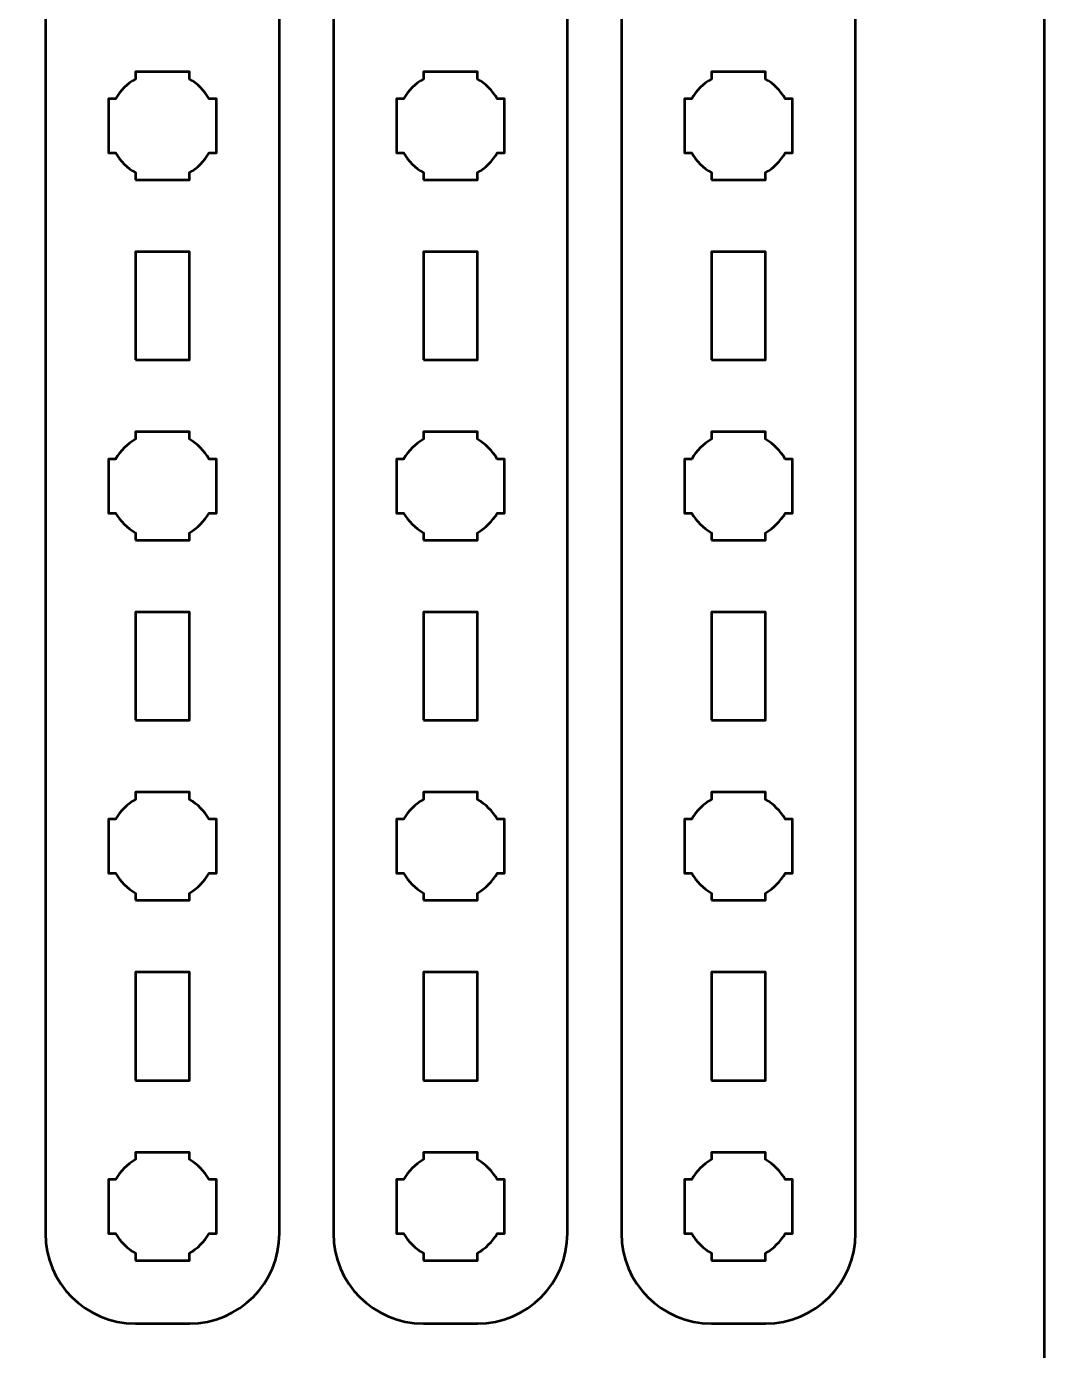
# Model space of a CAD drawing. Header units: centimetres. Extents: x -21 to 0, y -29.7 to 0.
# Drawn here: x -5.66 to 0, y -14.85 to -7.5 of the extents above; entities that cross this region are included whole.
import ezdxf

# ---------------------------------------------------------------- set-up
doc = ezdxf.new("R2010")
doc.units = ezdxf.units.CM
doc.header["$MEASUREMENT"] = 0
doc.layers.add('Layer 1', color=7, linetype='Continuous')

msp = doc.modelspace()

# ---------------------------------------------------------------- linework, layer by layer
at = {"layer": 'Layer 1', "color": 1, "lineweight": 53}
msp.add_open_spline([(-21.00003, -29.19995), (-21.00003, -29.19995), (-21.00003, -5.89992), (-21.00003, -5.89992), (-21.00003, -5.89992), (-21.00003, -5.81709), (-20.93286, -5.74992), (-20.85003, -5.74992), (-20.85003, -5.74992), (-20.7672, -5.74992), (-20.70003, -5.68275), (-20.70003, -5.59992), (-20.70003, -5.59992), (-20.70003, -5.51709), (-20.7672, -5.44992), (-20.85003, -5.44992), (-20.85003, -5.44992), (-20.93286, -5.44992), (-21.00003, -5.38275), (-21.00003, -5.29992), (-21.00003, -5.29992), (-21.00003, -5.21709), (-20.93286, -5.14992), (-20.85003, -5.14992), (-20.85003, -5.14992), (-20.7672, -5.14992), (-20.70003, -5.08275), (-20.70003, -4.99992), (-20.70003, -4.99992), (-20.70003, -4.91709), (-20.7672, -4.84992), (-20.85003, -4.84992), (-20.85003, -4.84992), (-20.93286, -4.84992), (-21.00003, -4.78275), (-21.00003, -4.69992), (-21.00003, -4.69992), (-21.00003, -4.61709), (-20.93286, -4.54992), (-20.85003, -4.54992), (-20.85003, -4.54992), (-20.7672, -4.54992), (-20.70003, -4.48275), (-20.70003, -4.39992), (-20.70003, -4.39992), (-20.70003, -4.31709), (-20.7672, -4.24992), (-20.85003, -4.24992), (-20.85003, -4.24992), (-20.93286, -4.24992), (-21.00003, -4.18275), (-21.00003, -4.09992), (-21.00003, -4.09992), (-21.00003, -4.01709), (-20.93286, -3.94992), (-20.85003, -3.94992), (-20.85003, -3.94992), (-20.7672, -3.94992), (-20.70003, -3.88275), (-20.70003, -3.79992), (-20.70003, -3.79992), (-20.70003, -3.71709), (-20.7672, -3.64992), (-20.85003, -3.64992), (-20.85003, -3.64992), (-20.93286, -3.64992), (-21.00003, -3.58275), (-21.00003, -3.49992), (-21.00003, -3.49992), (-21.00003, -3.41709), (-20.93286, -3.34992), (-20.85003, -3.34992), (-20.85003, -3.34992), (-20.7672, -3.34992), (-20.70003, -3.28275), (-20.70003, -3.19992), (-20.70003, -3.19992), (-20.70003, -3.11709), (-20.7672, -3.04992), (-20.85003, -3.04992), (-20.85003, -3.04992), (-20.93286, -3.04992), (-21.00003, -2.98275), (-21.00003, -2.89992), (-21.00003, -2.89992), (-21.00003, -2.81709), (-20.93286, -2.74992), (-20.85003, -2.74992), (-20.85003, -2.74992), (-20.7672, -2.74992), (-20.70003, -2.68275), (-20.70003, -2.59992), (-20.70003, -2.59992), (-20.70003, -2.51709), (-20.7672, -2.44992), (-20.85003, -2.44992), (-20.85003, -2.44992), (-20.93286, -2.44992), (-21.00003, -2.38275), (-21.00003, -2.29992), (-21.00003, -2.29992), (-21.00003, -2.21709), (-20.93286, -2.14992), (-20.85003, -2.14992), (-20.85003, -2.14992), (-20.7672, -2.14992), (-20.70003, -2.08275), (-20.70003, -1.99992), (-20.70003, -1.99992), (-20.70003, -1.91709), (-20.7672, -1.84992), (-20.85003, -1.84992), (-20.85003, -1.84992), (-20.93286, -1.84992), (-21.00003, -1.78275), (-21.00003, -1.69992), (-21.00003, -1.69992), (-21.00003, -1.61709), (-20.93286, -1.54992), (-20.85003, -1.54992), (-20.85003, -1.54992), (-20.7672, -1.54992), (-20.70003, -1.48275), (-20.70003, -1.39992), (-20.70003, -1.39992), (-20.70003, -1.31709), (-20.7672, -1.24992), (-20.85003, -1.24992), (-20.85003, -1.24992), (-20.93286, -1.24992), (-21.00003, -1.18275), (-21.00003, -1.09992), (-21.00003, -1.09992), (-21.00003, -1.09992), (-21.00003, -0.49992), (-21.00003, -0.49992), (-21.00003, -0.49992), (-21.00003, -0.22295), (-20.77694, 0.00004), (-20.49994, 0.00004), (-20.49994, 0.00004), (-20.49994, 0.00004), (-0.50008, 0.00004), (-0.50008, 0.00004), (-0.50008, 0.00004), (-0.22294, 0.00004), (0.00002, -0.22295), (0.00002, -0.49992), (0.00002, -0.49992), (0.00002, -0.49992), (0.00002, -29.19995), (0.00002, -29.19995), (0.00002, -29.19995), (0.00002, -29.47695), (-0.22294, -29.70004), (-0.50008, -29.70004), (-0.50008, -29.70004), (-0.50008, -29.70004), (-20.49994, -29.70004), (-20.49994, -29.70004), (-20.49994, -29.70004), (-20.77694, -29.70004), (-21.00003, -29.47695), (-21.00003, -29.19995)], degree=3, knots=[0, 0, 0, 0, 0.0243902, 0.0243902, 0.0243902, 0.0243902, 0.0487805, 0.0487805, 0.0487805, 0.0487805, 0.0731707, 0.0731707, 0.0731707, 0.0731707, 0.097561, 0.097561, 0.097561, 0.097561, 0.1219512, 0.1219512, 0.1219512, 0.1219512, 0.1463415, 0.1463415, 0.1463415, 0.1463415, 0.1707317, 0.1707317, 0.1707317, 0.1707317, 0.195122, 0.195122, 0.195122, 0.195122, 0.2195122, 0.2195122, 0.2195122, 0.2195122, 0.2439024, 0.2439024, 0.2439024, 0.2439024, 0.2682927, 0.2682927, 0.2682927, 0.2682927, 0.2926829, 0.2926829, 0.2926829, 0.2926829, 0.3170732, 0.3170732, 0.3170732, 0.3170732, 0.3414634, 0.3414634, 0.3414634, 0.3414634, 0.3658537, 0.3658537, 0.3658537, 0.3658537, 0.3902439, 0.3902439, 0.3902439, 0.3902439, 0.4146341, 0.4146341, 0.4146341, 0.4146341, 0.4390244, 0.4390244, 0.4390244, 0.4390244, 0.4634146, 0.4634146, 0.4634146, 0.4634146, 0.4878049, 0.4878049, 0.4878049, 0.4878049, 0.5121951, 0.5121951, 0.5121951, 0.5121951, 0.5365854, 0.5365854, 0.5365854, 0.5365854, 0.5609756, 0.5609756, 0.5609756, 0.5609756, 0.5853659, 0.5853659, 0.5853659, 0.5853659, 0.6097561, 0.6097561, 0.6097561, 0.6097561, 0.6341463, 0.6341463, 0.6341463, 0.6341463, 0.6585366, 0.6585366, 0.6585366, 0.6585366, 0.6829268, 0.6829268, 0.6829268, 0.6829268, 0.7073171, 0.7073171, 0.7073171, 0.7073171, 0.7317073, 0.7317073, 0.7317073, 0.7317073, 0.7560976, 0.7560976, 0.7560976, 0.7560976, 0.7804878, 0.7804878, 0.7804878, 0.7804878, 0.804878, 0.804878, 0.804878, 0.804878, 0.8292683, 0.8292683, 0.8292683, 0.8292683, 0.8536585, 0.8536585, 0.8536585, 0.8536585, 0.8780488, 0.8780488, 0.8780488, 0.8780488, 0.902439, 0.902439, 0.902439, 0.902439, 0.9268293, 0.9268293, 0.9268293, 0.9268293, 0.9512195, 0.9512195, 0.9512195, 0.9512195, 0.9756098, 0.9756098, 0.9756098, 0.9756098, 1, 1, 1, 1], dxfattribs=at)
at = {"layer": 'Layer 1', "color": 114, "lineweight": 53}
for points in [[(-4.75, -14.7), (-4.75, -14.7), (-5.05, -14.7), (-5.05, -14.7), (-5.05, -14.7), (-5.32609, -14.7), (-5.55, -14.47609), (-5.55, -14.2), (-5.55, -14.2), (-5.55, -14.2), (-5.55, -1.9), (-5.55, -1.9), (-5.55, -1.9), (-5.55, -1.62391), (-5.32609, -1.4), (-5.05, -1.4), (-5.05, -1.4), (-5.05, -1.4), (-4.75, -1.4), (-4.75, -1.4), (-4.75, -1.4), (-4.47391, -1.4), (-4.25, -1.62391), (-4.25, -1.9), (-4.25, -1.9), (-4.25, -1.9), (-4.25, -14.2), (-4.25, -14.2), (-4.25, -14.2), (-4.25, -14.47609), (-4.47391, -14.7), (-4.75, -14.7)], [(-3.15, -14.7), (-3.15, -14.7), (-3.45, -14.7), (-3.45, -14.7), (-3.45, -14.7), (-3.72609, -14.7), (-3.95, -14.47609), (-3.95, -14.2), (-3.95, -14.2), (-3.95, -14.2), (-3.95, -1.9), (-3.95, -1.9), (-3.95, -1.9), (-3.95, -1.62391), (-3.72609, -1.4), (-3.45, -1.4), (-3.45, -1.4), (-3.45, -1.4), (-3.15, -1.4), (-3.15, -1.4), (-3.15, -1.4), (-2.87391, -1.4), (-2.65, -1.62391), (-2.65, -1.9), (-2.65, -1.9), (-2.65, -1.9), (-2.65, -14.2), (-2.65, -14.2), (-2.65, -14.2), (-2.65, -14.47609), (-2.87391, -14.7), (-3.15, -14.7)], [(-1.55, -14.7), (-1.55, -14.7), (-1.85, -14.7), (-1.85, -14.7), (-1.85, -14.7), (-2.12609, -14.7), (-2.35, -14.47609), (-2.35, -14.2), (-2.35, -14.2), (-2.35, -14.2), (-2.35, -1.9), (-2.35, -1.9), (-2.35, -1.9), (-2.35, -1.62391), (-2.12609, -1.4), (-1.85, -1.4), (-1.85, -1.4), (-1.85, -1.4), (-1.55, -1.4), (-1.55, -1.4), (-1.55, -1.4), (-1.27391, -1.4), (-1.05, -1.62391), (-1.05, -1.9), (-1.05, -1.9), (-1.05, -1.9), (-1.05, -14.2), (-1.05, -14.2), (-1.05, -14.2), (-1.05, -14.47609), (-1.27391, -14.7), (-1.55, -14.7)]]:
    msp.add_open_spline(points, degree=3, knots=[0, 0, 0, 0, 0.125, 0.125, 0.125, 0.125, 0.25, 0.25, 0.25, 0.25, 0.375, 0.375, 0.375, 0.375, 0.5, 0.5, 0.5, 0.5, 0.625, 0.625, 0.625, 0.625, 0.75, 0.75, 0.75, 0.75, 0.875, 0.875, 0.875, 0.875, 1, 1, 1, 1], dxfattribs=at)
at = {"layer": 'Layer 1', "lineweight": 53}
for points, knots in [([(-5.05, -8.35), (-5.05, -8.35), (-5.05, -8.30985), (-5.05, -8.30985), (-5.05, -8.30985), (-5.09553, -8.2835), (-5.1335, -8.24553), (-5.15985, -8.2), (-5.15985, -8.2), (-5.15985, -8.2), (-5.2, -8.2), (-5.2, -8.2), (-5.2, -8.2), (-5.2, -8.2), (-5.2, -8.05), (-5.2, -8.05), (-5.2, -8.05), (-5.2, -8.05), (-5.2, -7.9), (-5.2, -7.9), (-5.2, -7.9), (-5.2, -7.9), (-5.15985, -7.9), (-5.15985, -7.9), (-5.15985, -7.9), (-5.1335, -7.85447), (-5.09553, -7.8165), (-5.05, -7.79015), (-5.05, -7.79015), (-5.05, -7.79015), (-5.05, -7.75), (-5.05, -7.75), (-5.05, -7.75), (-5.05, -7.75), (-4.9, -7.75), (-4.9, -7.75), (-4.9, -7.75), (-4.9, -7.75), (-4.75, -7.75), (-4.75, -7.75), (-4.75, -7.75), (-4.75, -7.75), (-4.75, -7.79015), (-4.75, -7.79015), (-4.75, -7.79015), (-4.70447, -7.8165), (-4.6665, -7.85447), (-4.64015, -7.9), (-4.64015, -7.9), (-4.64015, -7.9), (-4.6, -7.9), (-4.6, -7.9), (-4.6, -7.9), (-4.6, -7.9), (-4.6, -8.05), (-4.6, -8.05), (-4.6, -8.05), (-4.6, -8.05), (-4.6, -8.2), (-4.6, -8.2), (-4.6, -8.2), (-4.6, -8.2), (-4.64015, -8.2), (-4.64015, -8.2), (-4.64015, -8.2), (-4.6665, -8.24553), (-4.70447, -8.2835), (-4.75, -8.30985), (-4.75, -8.30985), (-4.75, -8.30985), (-4.75, -8.35), (-4.75, -8.35), (-4.75, -8.35), (-4.75, -8.35), (-4.9, -8.35), (-4.9, -8.35), (-4.9, -8.35), (-4.9, -8.35), (-5.05, -8.35), (-5.05, -8.35)], [0, 0, 0, 0, 0.05, 0.05, 0.05, 0.05, 0.1, 0.1, 0.1, 0.1, 0.15, 0.15, 0.15, 0.15, 0.2, 0.2, 0.2, 0.2, 0.25, 0.25, 0.25, 0.25, 0.3, 0.3, 0.3, 0.3, 0.35, 0.35, 0.35, 0.35, 0.4, 0.4, 0.4, 0.4, 0.45, 0.45, 0.45, 0.45, 0.5, 0.5, 0.5, 0.5, 0.55, 0.55, 0.55, 0.55, 0.6, 0.6, 0.6, 0.6, 0.65, 0.65, 0.65, 0.65, 0.7, 0.7, 0.7, 0.7, 0.75, 0.75, 0.75, 0.75, 0.8, 0.8, 0.8, 0.8, 0.85, 0.85, 0.85, 0.85, 0.9, 0.9, 0.9, 0.9, 0.95, 0.95, 0.95, 0.95, 1, 1, 1, 1]), ([(-3.45, -8.35), (-3.45, -8.35), (-3.45, -8.30985), (-3.45, -8.30985), (-3.45, -8.30985), (-3.49553, -8.2835), (-3.5335, -8.24553), (-3.55985, -8.2), (-3.55985, -8.2), (-3.55985, -8.2), (-3.6, -8.2), (-3.6, -8.2), (-3.6, -8.2), (-3.6, -8.2), (-3.6, -8.05), (-3.6, -8.05), (-3.6, -8.05), (-3.6, -8.05), (-3.6, -7.9), (-3.6, -7.9), (-3.6, -7.9), (-3.6, -7.9), (-3.55985, -7.9), (-3.55985, -7.9), (-3.55985, -7.9), (-3.5335, -7.85447), (-3.49553, -7.8165), (-3.45, -7.79015), (-3.45, -7.79015), (-3.45, -7.79015), (-3.45, -7.75), (-3.45, -7.75), (-3.45, -7.75), (-3.45, -7.75), (-3.3, -7.75), (-3.3, -7.75), (-3.3, -7.75), (-3.3, -7.75), (-3.15, -7.75), (-3.15, -7.75), (-3.15, -7.75), (-3.15, -7.75), (-3.15, -7.79015), (-3.15, -7.79015), (-3.15, -7.79015), (-3.10447, -7.8165), (-3.0665, -7.85447), (-3.04015, -7.9), (-3.04015, -7.9), (-3.04015, -7.9), (-3, -7.9), (-3, -7.9), (-3, -7.9), (-3, -7.9), (-3, -8.05), (-3, -8.05), (-3, -8.05), (-3, -8.05), (-3, -8.2), (-3, -8.2), (-3, -8.2), (-3, -8.2), (-3.04015, -8.2), (-3.04015, -8.2), (-3.04015, -8.2), (-3.0665, -8.24553), (-3.10447, -8.2835), (-3.15, -8.30985), (-3.15, -8.30985), (-3.15, -8.30985), (-3.15, -8.35), (-3.15, -8.35), (-3.15, -8.35), (-3.15, -8.35), (-3.3, -8.35), (-3.3, -8.35), (-3.3, -8.35), (-3.3, -8.35), (-3.45, -8.35), (-3.45, -8.35)], [0, 0, 0, 0, 0.05, 0.05, 0.05, 0.05, 0.1, 0.1, 0.1, 0.1, 0.15, 0.15, 0.15, 0.15, 0.2, 0.2, 0.2, 0.2, 0.25, 0.25, 0.25, 0.25, 0.3, 0.3, 0.3, 0.3, 0.35, 0.35, 0.35, 0.35, 0.4, 0.4, 0.4, 0.4, 0.45, 0.45, 0.45, 0.45, 0.5, 0.5, 0.5, 0.5, 0.55, 0.55, 0.55, 0.55, 0.6, 0.6, 0.6, 0.6, 0.65, 0.65, 0.65, 0.65, 0.7, 0.7, 0.7, 0.7, 0.75, 0.75, 0.75, 0.75, 0.8, 0.8, 0.8, 0.8, 0.85, 0.85, 0.85, 0.85, 0.9, 0.9, 0.9, 0.9, 0.95, 0.95, 0.95, 0.95, 1, 1, 1, 1]), ([(-1.85, -8.35), (-1.85, -8.35), (-1.85, -8.30985), (-1.85, -8.30985), (-1.85, -8.30985), (-1.89553, -8.2835), (-1.9335, -8.24553), (-1.95985, -8.2), (-1.95985, -8.2), (-1.95985, -8.2), (-2, -8.2), (-2, -8.2), (-2, -8.2), (-2, -8.2), (-2, -8.05), (-2, -8.05), (-2, -8.05), (-2, -8.05), (-2, -7.9), (-2, -7.9), (-2, -7.9), (-2, -7.9), (-1.95985, -7.9), (-1.95985, -7.9), (-1.95985, -7.9), (-1.9335, -7.85447), (-1.89553, -7.8165), (-1.85, -7.79015), (-1.85, -7.79015), (-1.85, -7.79015), (-1.85, -7.75), (-1.85, -7.75), (-1.85, -7.75), (-1.85, -7.75), (-1.7, -7.75), (-1.7, -7.75), (-1.7, -7.75), (-1.7, -7.75), (-1.55, -7.75), (-1.55, -7.75), (-1.55, -7.75), (-1.55, -7.75), (-1.55, -7.79015), (-1.55, -7.79015), (-1.55, -7.79015), (-1.50447, -7.8165), (-1.4665, -7.85447), (-1.44015, -7.9), (-1.44015, -7.9), (-1.44015, -7.9), (-1.4, -7.9), (-1.4, -7.9), (-1.4, -7.9), (-1.4, -7.9), (-1.4, -8.05), (-1.4, -8.05), (-1.4, -8.05), (-1.4, -8.05), (-1.4, -8.2), (-1.4, -8.2), (-1.4, -8.2), (-1.4, -8.2), (-1.44015, -8.2), (-1.44015, -8.2), (-1.44015, -8.2), (-1.4665, -8.24553), (-1.50447, -8.2835), (-1.55, -8.30985), (-1.55, -8.30985), (-1.55, -8.30985), (-1.55, -8.35), (-1.55, -8.35), (-1.55, -8.35), (-1.55, -8.35), (-1.7, -8.35), (-1.7, -8.35), (-1.7, -8.35), (-1.7, -8.35), (-1.85, -8.35), (-1.85, -8.35)], [0, 0, 0, 0, 0.05, 0.05, 0.05, 0.05, 0.1, 0.1, 0.1, 0.1, 0.15, 0.15, 0.15, 0.15, 0.2, 0.2, 0.2, 0.2, 0.25, 0.25, 0.25, 0.25, 0.3, 0.3, 0.3, 0.3, 0.35, 0.35, 0.35, 0.35, 0.4, 0.4, 0.4, 0.4, 0.45, 0.45, 0.45, 0.45, 0.5, 0.5, 0.5, 0.5, 0.55, 0.55, 0.55, 0.55, 0.6, 0.6, 0.6, 0.6, 0.65, 0.65, 0.65, 0.65, 0.7, 0.7, 0.7, 0.7, 0.75, 0.75, 0.75, 0.75, 0.8, 0.8, 0.8, 0.8, 0.85, 0.85, 0.85, 0.85, 0.9, 0.9, 0.9, 0.9, 0.95, 0.95, 0.95, 0.95, 1, 1, 1, 1]), ([(-5.05, -9.35), (-5.05, -9.35), (-5.05, -8.75), (-5.05, -8.75), (-5.05, -8.75), (-5.05, -8.75), (-4.75, -8.75), (-4.75, -8.75), (-4.75, -8.75), (-4.75, -8.75), (-4.75, -9.35), (-4.75, -9.35), (-4.75, -9.35), (-4.75, -9.35), (-5.05, -9.35), (-5.05, -9.35)], [0, 0, 0, 0, 0.25, 0.25, 0.25, 0.25, 0.5, 0.5, 0.5, 0.5, 0.75, 0.75, 0.75, 0.75, 1, 1, 1, 1]), ([(-3.45, -9.35), (-3.45, -9.35), (-3.45, -8.75), (-3.45, -8.75), (-3.45, -8.75), (-3.45, -8.75), (-3.15, -8.75), (-3.15, -8.75), (-3.15, -8.75), (-3.15, -8.75), (-3.15, -9.35), (-3.15, -9.35), (-3.15, -9.35), (-3.15, -9.35), (-3.45, -9.35), (-3.45, -9.35)], [0, 0, 0, 0, 0.25, 0.25, 0.25, 0.25, 0.5, 0.5, 0.5, 0.5, 0.75, 0.75, 0.75, 0.75, 1, 1, 1, 1]), ([(-1.85, -9.35), (-1.85, -9.35), (-1.85, -8.75), (-1.85, -8.75), (-1.85, -8.75), (-1.85, -8.75), (-1.55, -8.75), (-1.55, -8.75), (-1.55, -8.75), (-1.55, -8.75), (-1.55, -9.35), (-1.55, -9.35), (-1.55, -9.35), (-1.55, -9.35), (-1.85, -9.35), (-1.85, -9.35)], [0, 0, 0, 0, 0.25, 0.25, 0.25, 0.25, 0.5, 0.5, 0.5, 0.5, 0.75, 0.75, 0.75, 0.75, 1, 1, 1, 1]), ([(-5.05, -10.35), (-5.05, -10.35), (-5.05, -10.30985), (-5.05, -10.30985), (-5.05, -10.30985), (-5.09553, -10.2835), (-5.1335, -10.24553), (-5.15985, -10.2), (-5.15985, -10.2), (-5.15985, -10.2), (-5.2, -10.2), (-5.2, -10.2), (-5.2, -10.2), (-5.2, -10.2), (-5.2, -10.05), (-5.2, -10.05), (-5.2, -10.05), (-5.2, -10.05), (-5.2, -9.9), (-5.2, -9.9), (-5.2, -9.9), (-5.2, -9.9), (-5.15985, -9.9), (-5.15985, -9.9), (-5.15985, -9.9), (-5.1335, -9.85447), (-5.09553, -9.8165), (-5.05, -9.79015), (-5.05, -9.79015), (-5.05, -9.79015), (-5.05, -9.75), (-5.05, -9.75), (-5.05, -9.75), (-5.05, -9.75), (-4.9, -9.75), (-4.9, -9.75), (-4.9, -9.75), (-4.9, -9.75), (-4.75, -9.75), (-4.75, -9.75), (-4.75, -9.75), (-4.75, -9.75), (-4.75, -9.79015), (-4.75, -9.79015), (-4.75, -9.79015), (-4.70447, -9.8165), (-4.6665, -9.85447), (-4.64015, -9.9), (-4.64015, -9.9), (-4.64015, -9.9), (-4.6, -9.9), (-4.6, -9.9), (-4.6, -9.9), (-4.6, -9.9), (-4.6, -10.05), (-4.6, -10.05), (-4.6, -10.05), (-4.6, -10.05), (-4.6, -10.2), (-4.6, -10.2), (-4.6, -10.2), (-4.6, -10.2), (-4.64015, -10.2), (-4.64015, -10.2), (-4.64015, -10.2), (-4.6665, -10.24553), (-4.70447, -10.2835), (-4.75, -10.30985), (-4.75, -10.30985), (-4.75, -10.30985), (-4.75, -10.35), (-4.75, -10.35), (-4.75, -10.35), (-4.75, -10.35), (-4.9, -10.35), (-4.9, -10.35), (-4.9, -10.35), (-4.9, -10.35), (-5.05, -10.35), (-5.05, -10.35)], [0, 0, 0, 0, 0.05, 0.05, 0.05, 0.05, 0.1, 0.1, 0.1, 0.1, 0.15, 0.15, 0.15, 0.15, 0.2, 0.2, 0.2, 0.2, 0.25, 0.25, 0.25, 0.25, 0.3, 0.3, 0.3, 0.3, 0.35, 0.35, 0.35, 0.35, 0.4, 0.4, 0.4, 0.4, 0.45, 0.45, 0.45, 0.45, 0.5, 0.5, 0.5, 0.5, 0.55, 0.55, 0.55, 0.55, 0.6, 0.6, 0.6, 0.6, 0.65, 0.65, 0.65, 0.65, 0.7, 0.7, 0.7, 0.7, 0.75, 0.75, 0.75, 0.75, 0.8, 0.8, 0.8, 0.8, 0.85, 0.85, 0.85, 0.85, 0.9, 0.9, 0.9, 0.9, 0.95, 0.95, 0.95, 0.95, 1, 1, 1, 1]), ([(-3.45, -10.35), (-3.45, -10.35), (-3.45, -10.30985), (-3.45, -10.30985), (-3.45, -10.30985), (-3.49553, -10.2835), (-3.5335, -10.24553), (-3.55985, -10.2), (-3.55985, -10.2), (-3.55985, -10.2), (-3.6, -10.2), (-3.6, -10.2), (-3.6, -10.2), (-3.6, -10.2), (-3.6, -10.05), (-3.6, -10.05), (-3.6, -10.05), (-3.6, -10.05), (-3.6, -9.9), (-3.6, -9.9), (-3.6, -9.9), (-3.6, -9.9), (-3.55985, -9.9), (-3.55985, -9.9), (-3.55985, -9.9), (-3.5335, -9.85447), (-3.49553, -9.8165), (-3.45, -9.79015), (-3.45, -9.79015), (-3.45, -9.79015), (-3.45, -9.75), (-3.45, -9.75), (-3.45, -9.75), (-3.45, -9.75), (-3.3, -9.75), (-3.3, -9.75), (-3.3, -9.75), (-3.3, -9.75), (-3.15, -9.75), (-3.15, -9.75), (-3.15, -9.75), (-3.15, -9.75), (-3.15, -9.79015), (-3.15, -9.79015), (-3.15, -9.79015), (-3.10447, -9.8165), (-3.0665, -9.85447), (-3.04015, -9.9), (-3.04015, -9.9), (-3.04015, -9.9), (-3, -9.9), (-3, -9.9), (-3, -9.9), (-3, -9.9), (-3, -10.05), (-3, -10.05), (-3, -10.05), (-3, -10.05), (-3, -10.2), (-3, -10.2), (-3, -10.2), (-3, -10.2), (-3.04015, -10.2), (-3.04015, -10.2), (-3.04015, -10.2), (-3.0665, -10.24553), (-3.10447, -10.2835), (-3.15, -10.30985), (-3.15, -10.30985), (-3.15, -10.30985), (-3.15, -10.35), (-3.15, -10.35), (-3.15, -10.35), (-3.15, -10.35), (-3.3, -10.35), (-3.3, -10.35), (-3.3, -10.35), (-3.3, -10.35), (-3.45, -10.35), (-3.45, -10.35)], [0, 0, 0, 0, 0.05, 0.05, 0.05, 0.05, 0.1, 0.1, 0.1, 0.1, 0.15, 0.15, 0.15, 0.15, 0.2, 0.2, 0.2, 0.2, 0.25, 0.25, 0.25, 0.25, 0.3, 0.3, 0.3, 0.3, 0.35, 0.35, 0.35, 0.35, 0.4, 0.4, 0.4, 0.4, 0.45, 0.45, 0.45, 0.45, 0.5, 0.5, 0.5, 0.5, 0.55, 0.55, 0.55, 0.55, 0.6, 0.6, 0.6, 0.6, 0.65, 0.65, 0.65, 0.65, 0.7, 0.7, 0.7, 0.7, 0.75, 0.75, 0.75, 0.75, 0.8, 0.8, 0.8, 0.8, 0.85, 0.85, 0.85, 0.85, 0.9, 0.9, 0.9, 0.9, 0.95, 0.95, 0.95, 0.95, 1, 1, 1, 1]), ([(-1.85, -10.35), (-1.85, -10.35), (-1.85, -10.30985), (-1.85, -10.30985), (-1.85, -10.30985), (-1.89553, -10.2835), (-1.9335, -10.24553), (-1.95985, -10.2), (-1.95985, -10.2), (-1.95985, -10.2), (-2, -10.2), (-2, -10.2), (-2, -10.2), (-2, -10.2), (-2, -10.05), (-2, -10.05), (-2, -10.05), (-2, -10.05), (-2, -9.9), (-2, -9.9), (-2, -9.9), (-2, -9.9), (-1.95985, -9.9), (-1.95985, -9.9), (-1.95985, -9.9), (-1.9335, -9.85447), (-1.89553, -9.8165), (-1.85, -9.79015), (-1.85, -9.79015), (-1.85, -9.79015), (-1.85, -9.75), (-1.85, -9.75), (-1.85, -9.75), (-1.85, -9.75), (-1.7, -9.75), (-1.7, -9.75), (-1.7, -9.75), (-1.7, -9.75), (-1.55, -9.75), (-1.55, -9.75), (-1.55, -9.75), (-1.55, -9.75), (-1.55, -9.79015), (-1.55, -9.79015), (-1.55, -9.79015), (-1.50447, -9.8165), (-1.4665, -9.85447), (-1.44015, -9.9), (-1.44015, -9.9), (-1.44015, -9.9), (-1.4, -9.9), (-1.4, -9.9), (-1.4, -9.9), (-1.4, -9.9), (-1.4, -10.05), (-1.4, -10.05), (-1.4, -10.05), (-1.4, -10.05), (-1.4, -10.2), (-1.4, -10.2), (-1.4, -10.2), (-1.4, -10.2), (-1.44015, -10.2), (-1.44015, -10.2), (-1.44015, -10.2), (-1.4665, -10.24553), (-1.50447, -10.2835), (-1.55, -10.30985), (-1.55, -10.30985), (-1.55, -10.30985), (-1.55, -10.35), (-1.55, -10.35), (-1.55, -10.35), (-1.55, -10.35), (-1.7, -10.35), (-1.7, -10.35), (-1.7, -10.35), (-1.7, -10.35), (-1.85, -10.35), (-1.85, -10.35)], [0, 0, 0, 0, 0.05, 0.05, 0.05, 0.05, 0.1, 0.1, 0.1, 0.1, 0.15, 0.15, 0.15, 0.15, 0.2, 0.2, 0.2, 0.2, 0.25, 0.25, 0.25, 0.25, 0.3, 0.3, 0.3, 0.3, 0.35, 0.35, 0.35, 0.35, 0.4, 0.4, 0.4, 0.4, 0.45, 0.45, 0.45, 0.45, 0.5, 0.5, 0.5, 0.5, 0.55, 0.55, 0.55, 0.55, 0.6, 0.6, 0.6, 0.6, 0.65, 0.65, 0.65, 0.65, 0.7, 0.7, 0.7, 0.7, 0.75, 0.75, 0.75, 0.75, 0.8, 0.8, 0.8, 0.8, 0.85, 0.85, 0.85, 0.85, 0.9, 0.9, 0.9, 0.9, 0.95, 0.95, 0.95, 0.95, 1, 1, 1, 1]), ([(-5.05, -11.35), (-5.05, -11.35), (-5.05, -10.75), (-5.05, -10.75), (-5.05, -10.75), (-5.05, -10.75), (-4.75, -10.75), (-4.75, -10.75), (-4.75, -10.75), (-4.75, -10.75), (-4.75, -11.35), (-4.75, -11.35), (-4.75, -11.35), (-4.75, -11.35), (-5.05, -11.35), (-5.05, -11.35)], [0, 0, 0, 0, 0.25, 0.25, 0.25, 0.25, 0.5, 0.5, 0.5, 0.5, 0.75, 0.75, 0.75, 0.75, 1, 1, 1, 1]), ([(-3.45, -11.35), (-3.45, -11.35), (-3.45, -10.75), (-3.45, -10.75), (-3.45, -10.75), (-3.45, -10.75), (-3.15, -10.75), (-3.15, -10.75), (-3.15, -10.75), (-3.15, -10.75), (-3.15, -11.35), (-3.15, -11.35), (-3.15, -11.35), (-3.15, -11.35), (-3.45, -11.35), (-3.45, -11.35)], [0, 0, 0, 0, 0.25, 0.25, 0.25, 0.25, 0.5, 0.5, 0.5, 0.5, 0.75, 0.75, 0.75, 0.75, 1, 1, 1, 1]), ([(-1.85, -11.35), (-1.85, -11.35), (-1.85, -10.75), (-1.85, -10.75), (-1.85, -10.75), (-1.85, -10.75), (-1.55, -10.75), (-1.55, -10.75), (-1.55, -10.75), (-1.55, -10.75), (-1.55, -11.35), (-1.55, -11.35), (-1.55, -11.35), (-1.55, -11.35), (-1.85, -11.35), (-1.85, -11.35)], [0, 0, 0, 0, 0.25, 0.25, 0.25, 0.25, 0.5, 0.5, 0.5, 0.5, 0.75, 0.75, 0.75, 0.75, 1, 1, 1, 1]), ([(-5.05, -12.35), (-5.05, -12.35), (-5.05, -12.30985), (-5.05, -12.30985), (-5.05, -12.30985), (-5.09553, -12.2835), (-5.1335, -12.24553), (-5.15985, -12.2), (-5.15985, -12.2), (-5.15985, -12.2), (-5.2, -12.2), (-5.2, -12.2), (-5.2, -12.2), (-5.2, -12.2), (-5.2, -12.05), (-5.2, -12.05), (-5.2, -12.05), (-5.2, -12.05), (-5.2, -11.9), (-5.2, -11.9), (-5.2, -11.9), (-5.2, -11.9), (-5.15985, -11.9), (-5.15985, -11.9), (-5.15985, -11.9), (-5.1335, -11.85447), (-5.09553, -11.8165), (-5.05, -11.79015), (-5.05, -11.79015), (-5.05, -11.79015), (-5.05, -11.75), (-5.05, -11.75), (-5.05, -11.75), (-5.05, -11.75), (-4.9, -11.75), (-4.9, -11.75), (-4.9, -11.75), (-4.9, -11.75), (-4.75, -11.75), (-4.75, -11.75), (-4.75, -11.75), (-4.75, -11.75), (-4.75, -11.79015), (-4.75, -11.79015), (-4.75, -11.79015), (-4.70447, -11.8165), (-4.6665, -11.85447), (-4.64015, -11.9), (-4.64015, -11.9), (-4.64015, -11.9), (-4.6, -11.9), (-4.6, -11.9), (-4.6, -11.9), (-4.6, -11.9), (-4.6, -12.05), (-4.6, -12.05), (-4.6, -12.05), (-4.6, -12.05), (-4.6, -12.2), (-4.6, -12.2), (-4.6, -12.2), (-4.6, -12.2), (-4.64015, -12.2), (-4.64015, -12.2), (-4.64015, -12.2), (-4.6665, -12.24553), (-4.70447, -12.2835), (-4.75, -12.30985), (-4.75, -12.30985), (-4.75, -12.30985), (-4.75, -12.35), (-4.75, -12.35), (-4.75, -12.35), (-4.75, -12.35), (-4.9, -12.35), (-4.9, -12.35), (-4.9, -12.35), (-4.9, -12.35), (-5.05, -12.35), (-5.05, -12.35)], [0, 0, 0, 0, 0.05, 0.05, 0.05, 0.05, 0.1, 0.1, 0.1, 0.1, 0.15, 0.15, 0.15, 0.15, 0.2, 0.2, 0.2, 0.2, 0.25, 0.25, 0.25, 0.25, 0.3, 0.3, 0.3, 0.3, 0.35, 0.35, 0.35, 0.35, 0.4, 0.4, 0.4, 0.4, 0.45, 0.45, 0.45, 0.45, 0.5, 0.5, 0.5, 0.5, 0.55, 0.55, 0.55, 0.55, 0.6, 0.6, 0.6, 0.6, 0.65, 0.65, 0.65, 0.65, 0.7, 0.7, 0.7, 0.7, 0.75, 0.75, 0.75, 0.75, 0.8, 0.8, 0.8, 0.8, 0.85, 0.85, 0.85, 0.85, 0.9, 0.9, 0.9, 0.9, 0.95, 0.95, 0.95, 0.95, 1, 1, 1, 1]), ([(-3.45, -12.35), (-3.45, -12.35), (-3.45, -12.30985), (-3.45, -12.30985), (-3.45, -12.30985), (-3.49553, -12.2835), (-3.5335, -12.24553), (-3.55985, -12.2), (-3.55985, -12.2), (-3.55985, -12.2), (-3.6, -12.2), (-3.6, -12.2), (-3.6, -12.2), (-3.6, -12.2), (-3.6, -12.05), (-3.6, -12.05), (-3.6, -12.05), (-3.6, -12.05), (-3.6, -11.9), (-3.6, -11.9), (-3.6, -11.9), (-3.6, -11.9), (-3.55985, -11.9), (-3.55985, -11.9), (-3.55985, -11.9), (-3.5335, -11.85447), (-3.49553, -11.8165), (-3.45, -11.79015), (-3.45, -11.79015), (-3.45, -11.79015), (-3.45, -11.75), (-3.45, -11.75), (-3.45, -11.75), (-3.45, -11.75), (-3.3, -11.75), (-3.3, -11.75), (-3.3, -11.75), (-3.3, -11.75), (-3.15, -11.75), (-3.15, -11.75), (-3.15, -11.75), (-3.15, -11.75), (-3.15, -11.79015), (-3.15, -11.79015), (-3.15, -11.79015), (-3.10447, -11.8165), (-3.0665, -11.85447), (-3.04015, -11.9), (-3.04015, -11.9), (-3.04015, -11.9), (-3, -11.9), (-3, -11.9), (-3, -11.9), (-3, -11.9), (-3, -12.05), (-3, -12.05), (-3, -12.05), (-3, -12.05), (-3, -12.2), (-3, -12.2), (-3, -12.2), (-3, -12.2), (-3.04015, -12.2), (-3.04015, -12.2), (-3.04015, -12.2), (-3.0665, -12.24553), (-3.10447, -12.2835), (-3.15, -12.30985), (-3.15, -12.30985), (-3.15, -12.30985), (-3.15, -12.35), (-3.15, -12.35), (-3.15, -12.35), (-3.15, -12.35), (-3.3, -12.35), (-3.3, -12.35), (-3.3, -12.35), (-3.3, -12.35), (-3.45, -12.35), (-3.45, -12.35)], [0, 0, 0, 0, 0.05, 0.05, 0.05, 0.05, 0.1, 0.1, 0.1, 0.1, 0.15, 0.15, 0.15, 0.15, 0.2, 0.2, 0.2, 0.2, 0.25, 0.25, 0.25, 0.25, 0.3, 0.3, 0.3, 0.3, 0.35, 0.35, 0.35, 0.35, 0.4, 0.4, 0.4, 0.4, 0.45, 0.45, 0.45, 0.45, 0.5, 0.5, 0.5, 0.5, 0.55, 0.55, 0.55, 0.55, 0.6, 0.6, 0.6, 0.6, 0.65, 0.65, 0.65, 0.65, 0.7, 0.7, 0.7, 0.7, 0.75, 0.75, 0.75, 0.75, 0.8, 0.8, 0.8, 0.8, 0.85, 0.85, 0.85, 0.85, 0.9, 0.9, 0.9, 0.9, 0.95, 0.95, 0.95, 0.95, 1, 1, 1, 1]), ([(-1.85, -12.35), (-1.85, -12.35), (-1.85, -12.30985), (-1.85, -12.30985), (-1.85, -12.30985), (-1.89553, -12.2835), (-1.9335, -12.24553), (-1.95985, -12.2), (-1.95985, -12.2), (-1.95985, -12.2), (-2, -12.2), (-2, -12.2), (-2, -12.2), (-2, -12.2), (-2, -12.05), (-2, -12.05), (-2, -12.05), (-2, -12.05), (-2, -11.9), (-2, -11.9), (-2, -11.9), (-2, -11.9), (-1.95985, -11.9), (-1.95985, -11.9), (-1.95985, -11.9), (-1.9335, -11.85447), (-1.89553, -11.8165), (-1.85, -11.79015), (-1.85, -11.79015), (-1.85, -11.79015), (-1.85, -11.75), (-1.85, -11.75), (-1.85, -11.75), (-1.85, -11.75), (-1.7, -11.75), (-1.7, -11.75), (-1.7, -11.75), (-1.7, -11.75), (-1.55, -11.75), (-1.55, -11.75), (-1.55, -11.75), (-1.55, -11.75), (-1.55, -11.79015), (-1.55, -11.79015), (-1.55, -11.79015), (-1.50447, -11.8165), (-1.4665, -11.85447), (-1.44015, -11.9), (-1.44015, -11.9), (-1.44015, -11.9), (-1.4, -11.9), (-1.4, -11.9), (-1.4, -11.9), (-1.4, -11.9), (-1.4, -12.05), (-1.4, -12.05), (-1.4, -12.05), (-1.4, -12.05), (-1.4, -12.2), (-1.4, -12.2), (-1.4, -12.2), (-1.4, -12.2), (-1.44015, -12.2), (-1.44015, -12.2), (-1.44015, -12.2), (-1.4665, -12.24553), (-1.50447, -12.2835), (-1.55, -12.30985), (-1.55, -12.30985), (-1.55, -12.30985), (-1.55, -12.35), (-1.55, -12.35), (-1.55, -12.35), (-1.55, -12.35), (-1.7, -12.35), (-1.7, -12.35), (-1.7, -12.35), (-1.7, -12.35), (-1.85, -12.35), (-1.85, -12.35)], [0, 0, 0, 0, 0.05, 0.05, 0.05, 0.05, 0.1, 0.1, 0.1, 0.1, 0.15, 0.15, 0.15, 0.15, 0.2, 0.2, 0.2, 0.2, 0.25, 0.25, 0.25, 0.25, 0.3, 0.3, 0.3, 0.3, 0.35, 0.35, 0.35, 0.35, 0.4, 0.4, 0.4, 0.4, 0.45, 0.45, 0.45, 0.45, 0.5, 0.5, 0.5, 0.5, 0.55, 0.55, 0.55, 0.55, 0.6, 0.6, 0.6, 0.6, 0.65, 0.65, 0.65, 0.65, 0.7, 0.7, 0.7, 0.7, 0.75, 0.75, 0.75, 0.75, 0.8, 0.8, 0.8, 0.8, 0.85, 0.85, 0.85, 0.85, 0.9, 0.9, 0.9, 0.9, 0.95, 0.95, 0.95, 0.95, 1, 1, 1, 1]), ([(-5.05, -13.35), (-5.05, -13.35), (-5.05, -12.75), (-5.05, -12.75), (-5.05, -12.75), (-5.05, -12.75), (-4.75, -12.75), (-4.75, -12.75), (-4.75, -12.75), (-4.75, -12.75), (-4.75, -13.35), (-4.75, -13.35), (-4.75, -13.35), (-4.75, -13.35), (-5.05, -13.35), (-5.05, -13.35)], [0, 0, 0, 0, 0.25, 0.25, 0.25, 0.25, 0.5, 0.5, 0.5, 0.5, 0.75, 0.75, 0.75, 0.75, 1, 1, 1, 1]), ([(-3.45, -13.35), (-3.45, -13.35), (-3.45, -12.75), (-3.45, -12.75), (-3.45, -12.75), (-3.45, -12.75), (-3.15, -12.75), (-3.15, -12.75), (-3.15, -12.75), (-3.15, -12.75), (-3.15, -13.35), (-3.15, -13.35), (-3.15, -13.35), (-3.15, -13.35), (-3.45, -13.35), (-3.45, -13.35)], [0, 0, 0, 0, 0.25, 0.25, 0.25, 0.25, 0.5, 0.5, 0.5, 0.5, 0.75, 0.75, 0.75, 0.75, 1, 1, 1, 1]), ([(-1.85, -13.35), (-1.85, -13.35), (-1.85, -12.75), (-1.85, -12.75), (-1.85, -12.75), (-1.85, -12.75), (-1.55, -12.75), (-1.55, -12.75), (-1.55, -12.75), (-1.55, -12.75), (-1.55, -13.35), (-1.55, -13.35), (-1.55, -13.35), (-1.55, -13.35), (-1.85, -13.35), (-1.85, -13.35)], [0, 0, 0, 0, 0.25, 0.25, 0.25, 0.25, 0.5, 0.5, 0.5, 0.5, 0.75, 0.75, 0.75, 0.75, 1, 1, 1, 1]), ([(-5.05, -14.35), (-5.05, -14.35), (-5.05, -14.30985), (-5.05, -14.30985), (-5.05, -14.30985), (-5.09553, -14.2835), (-5.1335, -14.24553), (-5.15985, -14.2), (-5.15985, -14.2), (-5.15985, -14.2), (-5.2, -14.2), (-5.2, -14.2), (-5.2, -14.2), (-5.2, -14.2), (-5.2, -14.05), (-5.2, -14.05), (-5.2, -14.05), (-5.2, -14.05), (-5.2, -13.9), (-5.2, -13.9), (-5.2, -13.9), (-5.2, -13.9), (-5.15985, -13.9), (-5.15985, -13.9), (-5.15985, -13.9), (-5.1335, -13.85447), (-5.09553, -13.8165), (-5.05, -13.79015), (-5.05, -13.79015), (-5.05, -13.79015), (-5.05, -13.75), (-5.05, -13.75), (-5.05, -13.75), (-5.05, -13.75), (-4.9, -13.75), (-4.9, -13.75), (-4.9, -13.75), (-4.9, -13.75), (-4.75, -13.75), (-4.75, -13.75), (-4.75, -13.75), (-4.75, -13.75), (-4.75, -13.79015), (-4.75, -13.79015), (-4.75, -13.79015), (-4.70447, -13.8165), (-4.6665, -13.85447), (-4.64015, -13.9), (-4.64015, -13.9), (-4.64015, -13.9), (-4.6, -13.9), (-4.6, -13.9), (-4.6, -13.9), (-4.6, -13.9), (-4.6, -14.05), (-4.6, -14.05), (-4.6, -14.05), (-4.6, -14.05), (-4.6, -14.2), (-4.6, -14.2), (-4.6, -14.2), (-4.6, -14.2), (-4.64015, -14.2), (-4.64015, -14.2), (-4.64015, -14.2), (-4.6665, -14.24553), (-4.70447, -14.2835), (-4.75, -14.30985), (-4.75, -14.30985), (-4.75, -14.30985), (-4.75, -14.35), (-4.75, -14.35), (-4.75, -14.35), (-4.75, -14.35), (-4.9, -14.35), (-4.9, -14.35), (-4.9, -14.35), (-4.9, -14.35), (-5.05, -14.35), (-5.05, -14.35)], [0, 0, 0, 0, 0.05, 0.05, 0.05, 0.05, 0.1, 0.1, 0.1, 0.1, 0.15, 0.15, 0.15, 0.15, 0.2, 0.2, 0.2, 0.2, 0.25, 0.25, 0.25, 0.25, 0.3, 0.3, 0.3, 0.3, 0.35, 0.35, 0.35, 0.35, 0.4, 0.4, 0.4, 0.4, 0.45, 0.45, 0.45, 0.45, 0.5, 0.5, 0.5, 0.5, 0.55, 0.55, 0.55, 0.55, 0.6, 0.6, 0.6, 0.6, 0.65, 0.65, 0.65, 0.65, 0.7, 0.7, 0.7, 0.7, 0.75, 0.75, 0.75, 0.75, 0.8, 0.8, 0.8, 0.8, 0.85, 0.85, 0.85, 0.85, 0.9, 0.9, 0.9, 0.9, 0.95, 0.95, 0.95, 0.95, 1, 1, 1, 1]), ([(-3.45, -14.35), (-3.45, -14.35), (-3.45, -14.30985), (-3.45, -14.30985), (-3.45, -14.30985), (-3.49553, -14.2835), (-3.5335, -14.24553), (-3.55985, -14.2), (-3.55985, -14.2), (-3.55985, -14.2), (-3.6, -14.2), (-3.6, -14.2), (-3.6, -14.2), (-3.6, -14.2), (-3.6, -14.05), (-3.6, -14.05), (-3.6, -14.05), (-3.6, -14.05), (-3.6, -13.9), (-3.6, -13.9), (-3.6, -13.9), (-3.6, -13.9), (-3.55985, -13.9), (-3.55985, -13.9), (-3.55985, -13.9), (-3.5335, -13.85447), (-3.49553, -13.8165), (-3.45, -13.79015), (-3.45, -13.79015), (-3.45, -13.79015), (-3.45, -13.75), (-3.45, -13.75), (-3.45, -13.75), (-3.45, -13.75), (-3.3, -13.75), (-3.3, -13.75), (-3.3, -13.75), (-3.3, -13.75), (-3.15, -13.75), (-3.15, -13.75), (-3.15, -13.75), (-3.15, -13.75), (-3.15, -13.79015), (-3.15, -13.79015), (-3.15, -13.79015), (-3.10447, -13.8165), (-3.0665, -13.85447), (-3.04015, -13.9), (-3.04015, -13.9), (-3.04015, -13.9), (-3, -13.9), (-3, -13.9), (-3, -13.9), (-3, -13.9), (-3, -14.05), (-3, -14.05), (-3, -14.05), (-3, -14.05), (-3, -14.2), (-3, -14.2), (-3, -14.2), (-3, -14.2), (-3.04015, -14.2), (-3.04015, -14.2), (-3.04015, -14.2), (-3.0665, -14.24553), (-3.10447, -14.2835), (-3.15, -14.30985), (-3.15, -14.30985), (-3.15, -14.30985), (-3.15, -14.35), (-3.15, -14.35), (-3.15, -14.35), (-3.15, -14.35), (-3.3, -14.35), (-3.3, -14.35), (-3.3, -14.35), (-3.3, -14.35), (-3.45, -14.35), (-3.45, -14.35)], [0, 0, 0, 0, 0.05, 0.05, 0.05, 0.05, 0.1, 0.1, 0.1, 0.1, 0.15, 0.15, 0.15, 0.15, 0.2, 0.2, 0.2, 0.2, 0.25, 0.25, 0.25, 0.25, 0.3, 0.3, 0.3, 0.3, 0.35, 0.35, 0.35, 0.35, 0.4, 0.4, 0.4, 0.4, 0.45, 0.45, 0.45, 0.45, 0.5, 0.5, 0.5, 0.5, 0.55, 0.55, 0.55, 0.55, 0.6, 0.6, 0.6, 0.6, 0.65, 0.65, 0.65, 0.65, 0.7, 0.7, 0.7, 0.7, 0.75, 0.75, 0.75, 0.75, 0.8, 0.8, 0.8, 0.8, 0.85, 0.85, 0.85, 0.85, 0.9, 0.9, 0.9, 0.9, 0.95, 0.95, 0.95, 0.95, 1, 1, 1, 1]), ([(-1.85, -14.35), (-1.85, -14.35), (-1.85, -14.30985), (-1.85, -14.30985), (-1.85, -14.30985), (-1.89553, -14.2835), (-1.9335, -14.24553), (-1.95985, -14.2), (-1.95985, -14.2), (-1.95985, -14.2), (-2, -14.2), (-2, -14.2), (-2, -14.2), (-2, -14.2), (-2, -14.05), (-2, -14.05), (-2, -14.05), (-2, -14.05), (-2, -13.9), (-2, -13.9), (-2, -13.9), (-2, -13.9), (-1.95985, -13.9), (-1.95985, -13.9), (-1.95985, -13.9), (-1.9335, -13.85447), (-1.89553, -13.8165), (-1.85, -13.79015), (-1.85, -13.79015), (-1.85, -13.79015), (-1.85, -13.75), (-1.85, -13.75), (-1.85, -13.75), (-1.85, -13.75), (-1.7, -13.75), (-1.7, -13.75), (-1.7, -13.75), (-1.7, -13.75), (-1.55, -13.75), (-1.55, -13.75), (-1.55, -13.75), (-1.55, -13.75), (-1.55, -13.79015), (-1.55, -13.79015), (-1.55, -13.79015), (-1.50447, -13.8165), (-1.4665, -13.85447), (-1.44015, -13.9), (-1.44015, -13.9), (-1.44015, -13.9), (-1.4, -13.9), (-1.4, -13.9), (-1.4, -13.9), (-1.4, -13.9), (-1.4, -14.05), (-1.4, -14.05), (-1.4, -14.05), (-1.4, -14.05), (-1.4, -14.2), (-1.4, -14.2), (-1.4, -14.2), (-1.4, -14.2), (-1.44015, -14.2), (-1.44015, -14.2), (-1.44015, -14.2), (-1.4665, -14.24553), (-1.50447, -14.2835), (-1.55, -14.30985), (-1.55, -14.30985), (-1.55, -14.30985), (-1.55, -14.35), (-1.55, -14.35), (-1.55, -14.35), (-1.55, -14.35), (-1.7, -14.35), (-1.7, -14.35), (-1.7, -14.35), (-1.7, -14.35), (-1.85, -14.35), (-1.85, -14.35)], [0, 0, 0, 0, 0.05, 0.05, 0.05, 0.05, 0.1, 0.1, 0.1, 0.1, 0.15, 0.15, 0.15, 0.15, 0.2, 0.2, 0.2, 0.2, 0.25, 0.25, 0.25, 0.25, 0.3, 0.3, 0.3, 0.3, 0.35, 0.35, 0.35, 0.35, 0.4, 0.4, 0.4, 0.4, 0.45, 0.45, 0.45, 0.45, 0.5, 0.5, 0.5, 0.5, 0.55, 0.55, 0.55, 0.55, 0.6, 0.6, 0.6, 0.6, 0.65, 0.65, 0.65, 0.65, 0.7, 0.7, 0.7, 0.7, 0.75, 0.75, 0.75, 0.75, 0.8, 0.8, 0.8, 0.8, 0.85, 0.85, 0.85, 0.85, 0.9, 0.9, 0.9, 0.9, 0.95, 0.95, 0.95, 0.95, 1, 1, 1, 1])]:
    msp.add_open_spline(points, degree=3, knots=knots, dxfattribs=at)

doc.saveas('drawing.dxf')
